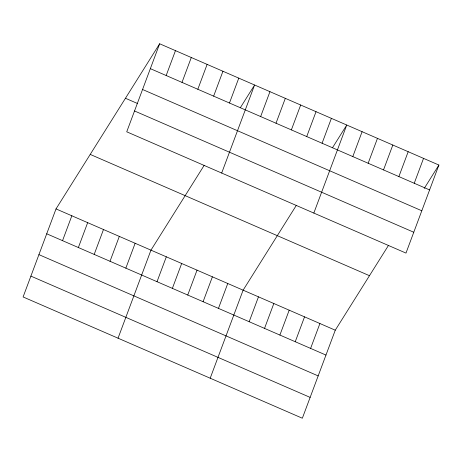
<?xml version="1.0" encoding="UTF-8"?>
<svg xmlns="http://www.w3.org/2000/svg" width="462" height="462" viewBox="0 0 462 462"><rect width="100%" height="100%" fill="white"/><g stroke="black" fill="none" stroke-linecap="round" stroke-linejoin="round"><path stroke-width="0.69" d="M159.65 43.769L126.732 131.809L405.983 253.089L438.9 165.044L159.65 43.769L56.017 208.911L23.1 296.956L302.35 418.231L335.268 330.191L388.525 245.328M62.543 240.662L71.841 215.783M78.367 247.534L87.665 222.655M94.19 254.406L103.488 229.527M166.17 75.52L175.473 50.641M110.014 261.278L119.317 236.4M181.999 82.392L191.297 57.513M125.837 268.151L135.141 243.272M197.823 89.264L207.12 64.385M118.047 338.19L150.964 250.144L204.216 165.28M213.646 96.136L222.944 71.258M157.022 281.693L166.32 256.814M229.47 103.009L238.773 78.13M172.378 288.363L181.682 263.484M221.679 173.042L254.597 85.002L240.315 107.756M187.739 295.033L197.037 270.154M260.655 116.551L269.952 91.672M203.095 301.703L212.399 276.825M276.01 123.221L285.314 98.342M218.457 308.379L227.754 283.495M291.372 129.891L300.67 105.013M210.198 378.211L243.116 290.171L296.367 205.301M306.728 136.561L316.031 111.683M249.174 321.719L258.472 296.841M322.089 143.232L331.387 118.353M264.53 328.39L273.833 303.511M313.831 213.069L346.748 125.023L332.467 147.782M279.891 335.06L289.195 310.181M352.806 156.572L362.104 131.693M295.247 341.73L304.55 316.851M368.162 163.242L377.466 138.363M310.608 348.4L319.912 323.521M383.524 169.912L392.821 145.033M398.879 176.582L408.183 151.703M414.241 183.252L423.538 158.374M424.243 188.404L438.9 165.044M150.346 68.647L429.596 189.928M142.556 89.489L421.806 210.77M125.45 98.262L137.318 103.419M134.523 110.967L413.773 232.247M90.217 154.412L369.467 275.693M56.017 208.911L335.268 330.191M46.714 233.789L325.964 355.07M38.924 254.631L318.174 375.912M30.896 276.109L310.141 397.389"/></g></svg>
